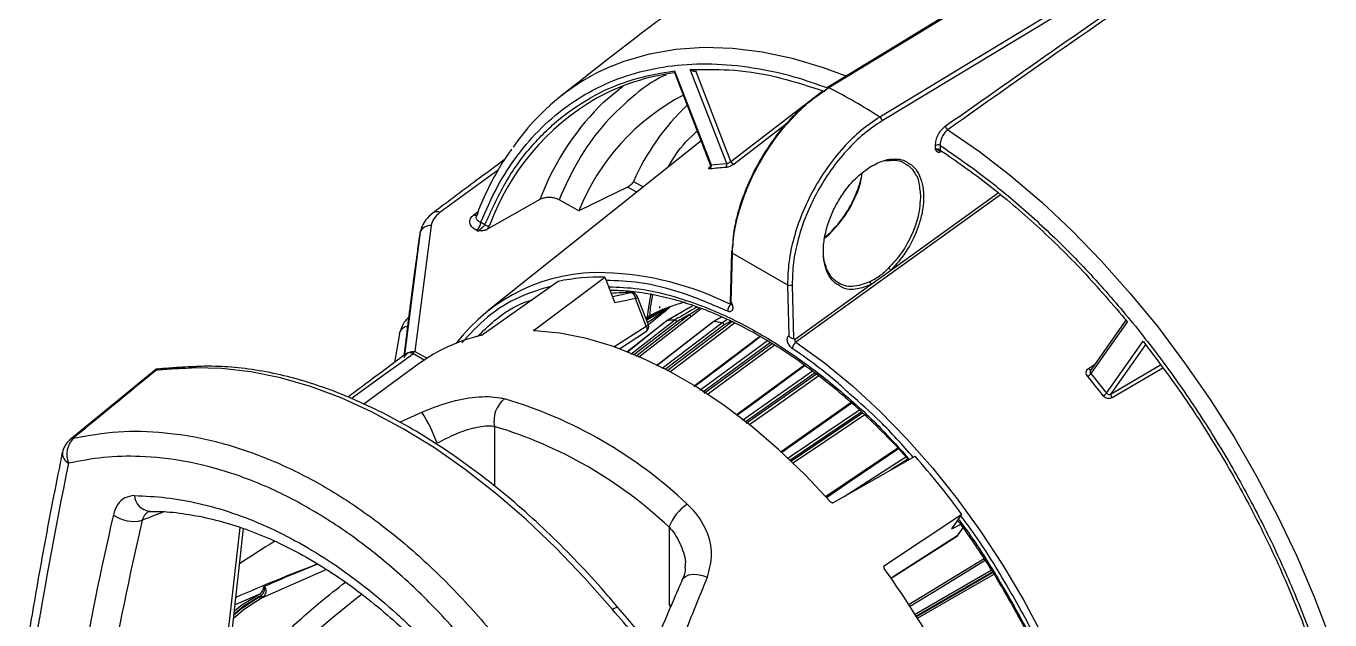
# Model space of a CAD drawing. Extents: x 16.5 to 113.1, y 4.4 to 84.5.
# Drawn here: x 18.21 to 24.16, y 8.67 to 11.38 of the extents above; entities that cross this region are included whole.
import ezdxf

# ---------------------------------------------------------------- set-up
doc = ezdxf.new("R2010")
doc.units = 0
doc.header["$MEASUREMENT"] = 0
doc.layers.add('OBJECT', color=7, linetype='CONTINUOUS')

msp = doc.modelspace()

# ---------------------------------------------------------------- linework, layer by layer
at = {"layer": 'OBJECT'}
for p, q in [((21.8732, 11.1011), (24.8677, 12.9267)), ((25.111, 12.7862), (22.1054, 10.967)), ((25.1213, 12.7687), (22.1158, 10.9495)), ((21.4072, 10.7556), (21.2407, 11.1845)), ((21.2407, 11.1845), (21.259, 11.1841)), ((21.169, 11.1706), (21.3336, 10.7464)), ((21.1692, 11.1781), (21.3356, 10.7492)), ((21.2581, 11.1758), (21.2676, 11.176)), ((21.4257, 10.7648), (21.2657, 11.1773)), ((21.4257, 10.7648), (21.8459, 11.0865)), ((21.8634, 11.0952), (21.8732, 11.1011)), ((21.6919, 10.9449), (21.4408, 10.7526)), ((21.29, 10.8587), (20.3167, 10.0822)), ((22.36, 10.8189), (22.3595, 10.8374)), ((22.3807, 10.8377), (22.3812, 10.8165)), ((22.3836, 10.8127), (22.3819, 10.8122)), ((20.3654, 10.7259), (20.0982, 10.5313)), ((21.3356, 10.7492), (21.4072, 10.7556)), ((20.9814, 10.6728), (21.026, 10.648)), ((20.5546, 10.5902), (20.3133, 10.4534)), ((20.7329, 10.5389), (20.6421, 10.5894)), ((20.955, 10.6474), (20.7329, 10.5389)), ((20.9963, 10.6244), (20.955, 10.6474)), ((22.6559, 10.6117), (21.723, 9.9395)), ((22.155, 10.2672), (22.6455, 10.6206)), ((20.2532, 10.5212), (20.2728, 10.5354)), ((20.0583, 10.4714), (19.9845, 9.8978)), ((20.285, 10.487), (20.3043, 10.4762)), ((20.0086, 10.441), (19.9357, 9.8695)), ((20.0069, 10.4356), (19.9357, 9.8804)), ((20.0085, 10.4396), (20.0069, 10.4356)), ((20.0147, 10.4563), (20.0086, 10.441)), ((20.0112, 10.4533), (20.0088, 10.4415)), ((20.0134, 10.4568), (20.0114, 10.451)), ((20.0173, 10.4629), (20.0147, 10.4563)), ((20.2709, 10.4466), (20.2644, 10.4502)), ((21.8714, 10.4309), (21.8529, 10.4176)), ((21.853, 10.4181), (21.8801, 10.4376)), ((21.8793, 10.4366), (21.8714, 10.4309)), ((21.4287, 10.353), (21.4233, 10.1188)), ((21.4279, 10.1201), (21.4331, 10.3466)), ((21.4331, 10.3466), (21.6848, 10.2013)), ((20.5296, 9.9964), (20.8515, 10.236)), ((20.8515, 10.236), (20.8971, 10.1185)), ((22.0649, 10.2022), (22.155, 10.2672)), ((20.6377, 10.2169), (20.2974, 9.9757)), ((21.6848, 10.2013), (21.69, 9.9687)), ((21.706, 10.2016), (21.7115, 9.9544)), ((21.7187, 9.9527), (22.0649, 10.2022)), ((21.0401, 10.0135), (20.9917, 10.1383)), ((21.0491, 10.0223), (21.0007, 10.1471)), ((20.992, 9.8754), (21.2377, 10.0661)), ((21.1158, 10.0887), (21.1149, 10.0883)), ((21.2542, 10.1075), (21.1344, 10.0379)), ((21.2377, 10.0661), (21.2826, 10.0967)), ((21.2919, 10.0931), (21.248, 10.0578)), ((21.3841, 10.0557), (21.3468, 10.034)), ((20.5296, 9.9964), (20.5316, 9.9914)), ((20.8926, 9.9189), (21.0401, 10.0135)), ((20.9691, 9.8857), (21.1689, 10.0408)), ((21.1793, 10.0326), (20.9824, 9.8798)), ((21.0523, 10.0209), (21.0496, 10.0188)), ((21.1122, 9.8214), (21.3853, 10.0281)), ((21.3951, 10.0183), (21.1265, 9.815)), ((21.1354, 9.811), (21.4302, 10.034)), ((21.4112, 10.0429), (21.3862, 10.0286)), ((21.4261, 10.036), (21.3951, 10.0183)), ((23.2281, 10.0409), (23.066, 9.8104)), ((23.2348, 10.0333), (23.0684, 9.7966)), ((19.9147, 9.9773), (19.8918, 9.8476)), ((20.9181, 9.9098), (21.0373, 9.9862)), ((21.2847, 9.7202), (21.5938, 9.9466)), ((21.6067, 9.9385), (21.2976, 9.7121)), ((21.3046, 9.7077), (21.6137, 9.9341)), ((21.7187, 9.9527), (21.7115, 9.9544)), ((23.1399, 9.7076), (23.3063, 9.9444)), ((20.0268, 9.8576), (19.9775, 9.8861)), ((19.9845, 9.8978), (20.0405, 9.8666)), ((23.1603, 9.7035), (23.3204, 9.9312)), ((18.802, 9.8151), (18.4106, 9.4941)), ((20.0044, 9.8419), (19.7513, 9.6571)), ((21.762, 9.835), (21.4509, 9.6068)), ((23.0574, 9.8194), (23.0857, 9.8383)), ((23.1603, 9.7035), (23.3858, 9.8358)), ((23.3964, 9.8214), (23.165, 9.6856)), ((21.4796, 9.5834), (21.7992, 9.8085)), ((21.8109, 9.7994), (21.491, 9.5741)), ((21.4963, 9.5698), (21.8162, 9.7952)), ((23.0684, 9.7966), (23.1399, 9.7076)), ((21.9744, 9.6644), (21.6553, 9.439)), ((19.9162, 9.5744), (20.0156, 9.62)), ((22.0229, 9.6211), (21.6943, 9.3996)), ((21.6981, 9.3959), (22.0267, 9.6174)), ((20.3477, 9.5549), (20.3477, 9.2835)), ((22.1872, 9.4568), (21.8581, 9.2344)), ((21.8949, 9.2082), (22.2664, 9.4192)), ((21.9428, 9.2354), (22.2248, 9.4164)), ((22.2335, 9.4064), (22.1537, 9.3552)), ((22.4802, 9.1532), (22.1271, 8.9194)), ((22.4346, 9.0883), (22.4802, 9.1532)), ((22.4346, 9.0883), (22.4739, 9.108)), ((19.1326, 8.6121), (19.1872, 9.0947)), ((19.1517, 8.634), (19.2033, 9.0893)), ((21.1438, 9.0953), (21.1438, 8.7459)), ((22.458, 9.0554), (22.157, 8.863)), ((22.1574, 8.8623), (22.4552, 9.0526)), ((22.4846, 9.0933), (22.458, 9.0554)), ((22.4636, 9.0606), (22.4856, 9.0919)), ((22.5816, 8.9506), (22.2354, 8.7392)), ((19.5811, 8.9025), (19.2851, 8.772)), ((22.1241, 8.9152), (22.1271, 8.9194)), ((22.2633, 8.6965), (22.6142, 8.8988)), ((22.6198, 8.8897), (22.2692, 8.6876)), ((22.2695, 8.687), (22.6201, 8.8891)), ((19.2721, 8.7879), (19.1639, 8.7411)), ((19.2804, 8.7814), (19.2733, 8.7777)), ((19.2738, 8.777), (19.2804, 8.7814)), ((19.2804, 8.7814), (19.2829, 8.7832)), ((19.2918, 8.7767), (19.2851, 8.772)), ((19.2941, 8.7789), (19.2918, 8.7767)), ((21.1525, 8.7352), (21.1438, 8.7459))]:
    msp.add_line(p, q, dxfattribs=at)
at = {"layer": 'OBJECT', "flags": 128}
for points in [[(24.8607, 12.9271), (23.3752, 12.0215), (21.8662, 11.1015)], [(20.882, 11.1999), (20.9386, 11.2219), (21.0543, 11.2558), (21.1757, 11.2771), (21.3022, 11.2857), (21.4332, 11.2816), (21.5681, 11.2647), (21.7064, 11.2351), (21.8472, 11.193), (21.9504, 11.1549)], [(20.8238, 11.0135), (20.8452, 11.0342), (20.9344, 11.1091)], [(22.4163, 10.9094), (22.5604, 10.8094), (22.7033, 10.6988), (22.8442, 10.5783), (22.9824, 10.4482), (23.1173, 10.3093), (23.2483, 10.1622), (23.3748, 10.0076), (23.4962, 9.8461), (23.612, 9.6786), (23.7215, 9.5058), (23.8243, 9.3285), (23.9199, 9.1476), (24.0078, 8.9639), (24.0878, 8.7781), (24.1593, 8.5913), (24.222, 8.4043), (24.2757, 8.2178)], [(22.3812, 10.8165), (22.3813, 10.8144), (22.3817, 10.8125), (22.3825, 10.8111), (22.3837, 10.81), (22.3852, 10.8095), (22.3869, 10.8094), (22.3889, 10.8098), (22.3897, 10.8102)], [(22.0489, 10.7313), (22.0489, 10.7299), (22.0486, 10.7286), (22.0481, 10.7276), (22.0473, 10.7269), (22.0463, 10.7265), (22.0452, 10.7265), (22.0439, 10.7268), (22.0438, 10.7268)], [(20.0706, 10.5321), (20.0695, 10.5315), (20.0674, 10.53)], [(20.0069, 10.4356), (20.0054, 10.4262), (20.0054, 10.4247)], [(21.8762, 10.4331), (21.8749, 10.4337), (21.8737, 10.4341), (21.8727, 10.4343), (21.872, 10.4341), (21.8714, 10.4337), (21.8711, 10.433), (21.8711, 10.432), (21.8714, 10.4309)], [(20.8855, 10.1484), (20.9145, 10.1545), (20.9691, 10.1659)], [(20.9917, 10.1383), (20.9502, 10.1296), (20.8971, 10.1185)], [(20.9691, 10.1659), (20.9729, 10.1663), (20.973, 10.1663)], [(20.9917, 10.1383), (20.9953, 10.1406), (20.9981, 10.1427), (20.9999, 10.1446), (21.0007, 10.1462), (21.0007, 10.1471)], [(21.0612, 10.1612), (21.0495, 10.0897), (21.0447, 10.0534)], [(21.248, 10.0578), (21.2347, 10.0475), (21.1815, 10.0062), (21.0053, 9.8695)], [(21.1332, 10.0371), (21.1195, 10.0263), (20.9517, 9.8936)], [(21.135, 10.0378), (21.1219, 10.0275), (21.0698, 9.9862), (20.9522, 9.8933)], [(21.0401, 10.0135), (21.042, 10.0082), (21.043, 10.003), (21.0432, 9.9982), (21.0425, 9.9939), (21.041, 9.9902), (21.0388, 9.9874), (21.0373, 9.9862)], [(21.3457, 10.0332), (21.3311, 10.0218), (21.0875, 9.8325)], [(21.3485, 10.0338), (21.3352, 10.0235), (21.282, 9.9822), (21.0888, 9.832)], [(21.1332, 10.0371), (21.1338, 10.0375), (21.135, 10.0378)], [(21.1358, 10.0383), (21.1347, 10.038), (21.1344, 10.0379)], [(21.4442, 10.0275), (21.3953, 9.9905), (21.1778, 9.8259), (21.1496, 9.8047)], [(19.9147, 9.9773), (19.9163, 9.9849), (19.9166, 9.9856)], [(21.8813, 9.211), (21.7643, 9.3351), (21.6438, 9.4503), (21.5205, 9.5559), (21.3952, 9.6513), (21.2688, 9.7358), (21.142, 9.8091), (21.0155, 9.8705), (20.8903, 9.9197), (20.767, 9.9564), (20.6465, 9.9804), (20.5295, 9.9914)], [(21.5595, 9.9664), (21.5568, 9.9643), (21.2574, 9.7374)], [(21.5616, 9.9652), (21.5089, 9.9253), (21.2916, 9.7606), (21.2593, 9.7362)], [(21.723, 9.9395), (21.8526, 9.8451), (21.9804, 9.7398), (22.1057, 9.6244), (22.2276, 9.4996), (22.3453, 9.3661), (22.4582, 9.2249), (22.5655, 9.0768), (22.6665, 8.9227), (22.7606, 8.7636), (22.8472, 8.6006), (22.9257, 8.4346), (22.9956, 8.2667), (23.0522, 8.1111)], [(19.6947, 9.6826), (19.7045, 9.6898), (19.7947, 9.7554), (19.855, 9.7991), (19.8953, 9.8282), (19.9223, 9.8476), (19.9404, 9.8605), (19.9525, 9.8691), (19.9606, 9.8749), (19.9661, 9.8787), (19.9698, 9.8812), (19.9722, 9.8829), (19.9739, 9.884), (19.975, 9.8847), (19.9758, 9.8852), (19.9763, 9.8855), (19.9767, 9.8857), (19.9769, 9.8858), (19.9771, 9.8859), (19.9772, 9.886), (19.9773, 9.886), (19.9774, 9.8861), (19.9774, 9.8861), (19.9775, 9.8861), (19.9775, 9.8861), (19.9775, 9.8861), (19.9775, 9.8861), (19.9775, 9.8861), (19.9775, 9.8861)], [(21.6264, 9.926), (21.6221, 9.9228), (21.3998, 9.7601), (21.3173, 9.6997)], [(20.8864, 8.7193), (20.7588, 8.8646), (20.6271, 9.0019), (20.4921, 9.1303), (20.3543, 9.2494), (20.2145, 9.3585), (20.0733, 9.457), (19.9315, 9.5446), (19.7896, 9.6208), (19.6484, 9.6852), (19.5086, 9.7376), (19.3709, 9.7776), (19.2358, 9.805), (19.1042, 9.8198), (18.9765, 9.8219)], [(21.7648, 9.833), (21.7434, 9.8174), (21.5214, 9.6545), (21.4535, 9.6046)], [(23.0574, 9.8194), (23.0593, 9.8175), (23.0612, 9.8158), (23.0632, 9.8146), (23.065, 9.8138), (23.0668, 9.8135), (23.0683, 9.8136), (23.0683, 9.8136)], [(21.8277, 9.7861), (21.6278, 9.6453), (21.5076, 9.5606)], [(21.978, 9.6613), (21.7517, 9.5015), (21.6585, 9.4357)], [(21.6844, 9.4096), (21.701, 9.4208), (22.0127, 9.6309)], [(22.0369, 9.6076), (21.8549, 9.485), (21.7079, 9.3859)], [(21.858, 9.2345), (21.8626, 9.2376), (22.1872, 9.4568)], [(22.1914, 9.4524), (21.9755, 9.3065), (21.8624, 9.2301)], [(22.4552, 9.0526), (22.4557, 9.053), (22.458, 9.0554)], [(22.4636, 9.0606), (22.4616, 9.0583), (22.458, 9.0554)], [(22.5866, 8.943), (22.3768, 8.8148), (22.2404, 8.7315)], [(21.2045, 8.8546), (21.2083, 8.8611), (21.2191, 8.871), (21.2344, 8.8777), (21.2532, 8.8807), (21.2744, 8.88), (21.2969, 8.8754), (21.3193, 8.8674)], [(22.6256, 8.88), (22.4631, 8.7863), (22.2753, 8.6781)], [(19.2851, 8.772), (19.2071, 8.7218), (19.1568, 8.6786)], [(19.1588, 8.6961), (19.1953, 8.7265), (19.2738, 8.777)], [(19.2733, 8.7777), (19.2047, 8.7346), (19.1589, 8.6974)], [(19.1608, 8.7139), (19.1954, 8.7411), (19.2721, 8.7879)], [(20.9126, 8.7276), (20.9126, 8.7276), (20.9101, 8.7288), (20.9061, 8.7286), (20.9006, 8.7268), (20.894, 8.7237), (20.8864, 8.7193)]]:
    msp.add_lwpolyline(points, dxfattribs=at)
at = {"layer": 'OBJECT'}
for centre, radius, start, end in [((21.2989, 10.2361), 1.0501, 113.38966, 145.62268), ((21.298, 10.1639), 1.0127, 97.27112, 118.61628), ((21.6817, 10.1619), 1.0209, 117.56325, 158.32961), ((21.8695, 11.0961), 0.00621, 53.58737, 188.85084), ((20.4551, 8.3764), 3.0716, 57.50085, 62.50453), ((21.3737, 10.0858), 1.1179, 120.10298, 159.77848), ((21.6973, 10.1608), 1.2207, 135.68825, 159.40591), ((21.9686, 10.237), 1.0791, 133.40631, 156.18006), ((22.092, 10.9473), 0.0239, 5.18037, 55.65696), ((22.4308, 10.9311), 0.0261, 190.70936, 236.12298), ((22.3704, 10.8165), 0.0236, 64.1709, 117.49058), ((22.3877, 10.8082), 0.00639, 148.76438, 183.0638), ((21.3205, 10.7424), 0.0166, 312.89321, 24.19453), ((21.4546, 9.7571), 0.9808, 93.02483, 97.19424), ((21.3914, 10.7491), 0.017, 312.50611, 22.11673), ((21.4447, 10.7728), 0.0206, 203.01462, 259.31128), ((20.0836, 10.5035), 0.0314, 62.26496, 114.4523), ((20.0536, 10.4232), 0.0484, 84.48268, 158.43204), ((20.2616, 10.5372), 0.0181, 242.40043, 293.5507), ((20.2395, 10.4883), 0.0455, 303.25695, 358.37595), ((20.3173, 10.4887), 0.018, 223.65961, 293.94103), ((21.7208, 9.8747), 1.8033, 161.69911, 161.88045), ((21.4356, 10.3529), 0.00677, 112.23235, 247.97835), ((20.8234, 9.4408), 0.8164, 87.98049, 142.7687), ((20.827, 9.3047), 0.9316, 88.49364, 101.72547), ((20.8034, 8.8624), 1.3952, 63.50077, 87.99751), ((22.1341, 10.2577), 0.023, 24.40404, 59.61101), ((21.6951, 10.2225), 0.0236, 244.1699, 297.49222), ((22.0504, 10.2024), 0.0145, 359.06003, 56.51439), ((20.961, 9.2493), 0.9166, 89.48945, 95.06347), ((20.9623, 10.1372), 0.0295, 2.05793, 76.4992), ((20.9727, 10.1363), 0.03, 21.20568, 89.53283), ((21.3784, 9.4635), 0.6781, 103.70938, 109.76416), ((21.3663, 9.4954), 0.644, 112.98241, 120.6035), ((21.1139, 10.089), 0.00119, 298.94237, 323.45619), ((21.3714, 9.4836), 0.6569, 109.78725, 112.90354), ((21.2502, 10.0712), 0.0136, 202.31614, 260.66788), ((21.4483, 10.0824), 0.0364, 128.01602, 182.23223), ((19.9579, 9.9682), 0.0449, 98.71001, 157.23394), ((21.0211, 10.0115), 0.03, 302.6619, 0), ((21.0357, 10.0269), 0.0141, 288.13132, 341.08004), ((21.0211, 10.0115), 0.03, 0, 21.20568), ((21.0509, 10.0258), 0.00513, 254.85787, 285.83889), ((21.1394, 10.0292), 0.01, 120.14815, 128.33176), ((21.2209, 9.2676), 0.7749, 93.85071, 96.36827), ((21.1394, 10.0322), 0.00712, 120.05714, 128.17907), ((21.2218, 9.2675), 0.7756, 93.85146, 96.36703), ((21.1733, 10.0352), 0.00718, 120.04671, 128.10412), ((21.1668, 10.0275), 0.0135, 22.18803, 81.18585), ((21.1676, 10.0295), 0.0121, 14.97022, 79.92167), ((21.3519, 10.0253), 0.01, 120.24949, 127.84938), ((21.3479, 10.0303), 0.00359, 79.26488, 125.91417), ((21.3487, 10.0306), 0.00383, 80.46949, 119.49227), ((21.3532, 10.0277), 0.00773, 120.08525, 127.60924), ((21.2096, 9.0289), 1.0144, 80.02609, 82.12998), ((21.2105, 9.03), 1.014, 80.02533, 82.13034), ((21.3901, 10.0218), 0.00784, 120.06842, 127.5012), ((21.3804, 10.0133), 0.0156, 18.7466, 71.51238), ((21.3815, 10.0155), 0.0139, 11.53055, 70.36749), ((20.4565, 9.2206), 0.7684, 102.89556, 126.04354), ((21.7478, 9.9052), 0.0423, 125.80125, 171.74592), ((18.9969, 9.7966), 0.0324, 92.4089, 128.90899), ((23.0264, 9.828), 0.0524, 301.75659, 323.14216), ((20.0194, 7.2712), 3.9396, 37.96959, 39.61954), ((23.0927, 9.748), 0.0621, 301.4155, 319.40096), ((23.1794, 9.6988), 0.0196, 166.28225, 222.57433), ((20.4739, 9.5807), 0.1288, 128.58938, 191.58151), ((19.8029, 7.6956), 2.0717, 46.57163, 73.43374), ((19.5239, 9.2892), 0.5926, 18.61407, 33.92675), ((19.7836, 7.6584), 1.9787, 46.57163, 73.43375), ((18.4741, 9.4171), 0.1, 129.36345, 168.46138), ((18.5028, 9.4272), 0.1066, 135.42788, 201.98726), ((18.4346, 9.4648), 0.038, 101.66636, 129.00138), ((18.4301, 9.4346), 0.054, 177.40064, 241.1046), ((19.468, 6.9507), 3.7316, 36.17361, 41.4155), ((18.7817, 9.2459), 0.0772, 184.72767, 264.08355), ((21.3416, 9.0238), 0.2104, 122.9913, 160.107), ((18.7005, 9.2778), 0.1559, 233.99761, 284.69704), ((22.439, 9.0779), 0.03, 302.58206, 324.89933), ((18.9917, 6.6463), 3.8643, 19.79736, 35.80362), ((19.2747, 8.7791), 0.00922, 26.51187, 106.114), ((19.2822, 8.7809), 0.0093, 204.69859, 288.07073), ((19.2893, 8.7866), 0.0102, 210.10411, 284.41496), ((19.2916, 8.7891), 0.0105, 214.1962, 283.69151)]:
    msp.add_arc(centre, radius, start, end, dxfattribs=at)
for centre, major_axis, ratio, start_param, end_param in [((22.8171, 8.8538), (154.1408, 89.1321), 0.010787, 1.575596, 1.576086), ((22.8171, 8.8538), (156.2256, 89.9492), 0.010617, 1.575369, 1.576045), ((22.8171, 8.8538), (153.9999, 89.436), 0.010493, 1.574849, 1.57562), ((22.8171, 8.8538), (156.3569, 89.647), 0.010262, 1.574789, 1.575448), ((22.8232, 8.8542), (156.3507, 89.6467), 0.010209, 1.575084, 1.575457), ((22.8171, 8.8538), (153.8946, 89.7439), 0.009875, 1.574343, 1.574575), ((28.8899, 15.5354), (8.6782, 15.0549), 0.435892, 2.22419, 2.288638), ((-10.4952, -5.0654), (41.2224, 18.0402), 0.041121, 0.761084, 0.764592), ((32.1152, 13.6734), (11.7585, 13.1395), 0.561291, 2.348868, 2.402736), ((32.1763, 13.6184), (11.7075, 13.0528), 0.561109, 2.349484, 2.404274), ((23.4812, 8.6349), (5.4469, 1.2998), 0.337357, 2.349249, 2.395085), ((21.0762, 8.1296), (3.5048, 0.8364), 0.337357, 1.94244, 2.064237), ((19.8933, 6.9866), (1.4456, 2.1448), 0.522119, 0.993394, 1.205)]:
    msp.add_ellipse(centre, major_axis=major_axis, ratio=ratio, start_param=start_param, end_param=end_param, dxfattribs=at)
for points, knots in [([(22.4051, 10.9262), (22.7508, 11.1693), (23.442, 11.6556), (24.4836, 12.3413), (25.5275, 12.9974), (26.2246, 13.4046), (26.5732, 13.6082)], [0, 0, 0, 0, 0.249972, 0.5, 0.749997, 1, 1, 1, 1]), ([(26.5832, 13.5906), (26.3821, 13.474), (25.9815, 13.2416), (25.3833, 12.8796), (24.7832, 12.5055), (24.1789, 12.1164), (23.5763, 11.7161), (22.9883, 11.3143), (22.6045, 11.0427), (22.4163, 10.9094)], [0, 0, 0, 0, 0.144222, 0.287378, 0.429468, 0.575454, 0.722208, 0.863723, 1, 1, 1, 1]), ([(23.2361, 12.9091), (23.1198, 12.8338), (22.8193, 12.6395), (22.3431, 12.3145), (21.8067, 11.9363), (21.2795, 11.5474), (20.8949, 11.2562), (20.6889, 11.0919), (20.653, 11.0632)], [0, 0, 0, 0, 0.130614, 0.3372653, 0.5438032, 0.7501944, 0.9564046, 1, 1, 1, 1]), ([(20.285, 10.487), (20.3089, 10.5417), (20.3571, 10.6519), (20.4507, 10.7955), (20.5608, 10.9225), (20.6882, 11.0288), (20.8316, 11.1125), (20.9889, 11.1717), (21.1582, 11.2055), (21.3371, 11.2138), (21.5227, 11.1961), (21.7006, 11.1591), (21.8175, 11.1175), (21.8696, 11.099)], [0, 0, 0, 0, 0.088772, 0.178979, 0.270527, 0.364034, 0.458099, 0.55261, 0.647126, 0.741191, 0.834692, 0.926246, 1, 1, 1, 1]), ([(21.2407, 11.1845), (21.2425, 11.1831), (21.2459, 11.1803), (21.2515, 11.1777), (21.2563, 11.1764), (21.26, 11.176), (21.2632, 11.1763), (21.2649, 11.1769), (21.2657, 11.1773)], [0, 0, 0, 0, 0.249625, 0.499334, 0.644997, 0.77504, 0.892155, 1, 1, 1, 1]), ([(21.259, 11.1841), (21.3194, 11.1847), (21.4467, 11.1858), (21.6466, 11.1523), (21.787, 11.1061), (21.8541, 11.084)], [0, 0, 0, 0, 0.32053, 0.675224, 1, 1, 1, 1]), ([(20.3043, 10.4762), (20.3334, 10.5406), (20.3917, 10.6699), (20.5086, 10.8316), (20.6458, 10.967), (20.8036, 11.0709), (20.9773, 11.1451), (21.1054, 11.1671), (21.1692, 11.1781)], [0, 0, 0, 0, 0.165461, 0.332207, 0.5, 0.667784, 0.834534, 1, 1, 1, 1]), ([(21.1308, 11.159), (21.1275, 11.1577), (21.0686, 11.1328), (20.9693, 11.0566), (20.8372, 10.9293), (20.7261, 10.774), (20.67, 10.6508), (20.6421, 10.5894)], [0, 0, 0, 0, 0.014572, 0.262122, 0.509686, 0.755758, 1, 1, 1, 1]), ([(21.1692, 11.1781), (21.1689, 11.1765), (21.1683, 11.1735), (21.1689, 11.1715), (21.1691, 11.1706)], [0, 0, 0, 0, 0.543604, 1, 1, 1, 1]), ([(21.4331, 10.3466), (21.4354, 10.3809), (21.44, 10.4479), (21.4676, 10.5568), (21.5086, 10.6657), (21.5637, 10.7729), (21.63, 10.8739), (21.7056, 10.9647), (21.7877, 11.0436), (21.8447, 11.0819), (21.8732, 11.1011)], [0, 0, 0, 0, 0.128141, 0.25071, 0.37607, 0.500341, 0.624825, 0.749582, 0.874632, 1, 1, 1, 1]), ([(21.4331, 10.3591), (21.4354, 10.3919), (21.4399, 10.4572), (21.4668, 10.5633), (21.5071, 10.6701), (21.5611, 10.775), (21.6261, 10.8737), (21.7001, 10.9624), (21.7802, 11.0392), (21.8357, 11.0765), (21.8634, 11.0952)], [0, 0, 0, 0, 0.125666, 0.250539, 0.37567, 0.500227, 0.625486, 0.75002, 0.875177, 1, 1, 1, 1]), ([(22.1054, 10.967), (22.0769, 10.9478), (22.0198, 10.9095), (21.9386, 10.8299), (21.8646, 10.7379), (21.8006, 10.6355), (21.7486, 10.5263), (21.7112, 10.4155), (21.6876, 10.3047), (21.6857, 10.2362), (21.6848, 10.2013)], [0, 0, 0, 0, 0.125536, 0.250752, 0.375675, 0.500324, 0.624651, 0.75007, 0.872262, 1, 1, 1, 1]), ([(22.1158, 10.9495), (22.0878, 10.9307), (22.0322, 10.8933), (21.9529, 10.8155), (21.8808, 10.7259), (21.8183, 10.6255), (21.7677, 10.5189), (21.7311, 10.4098), (21.7084, 10.3018), (21.7068, 10.2349), (21.706, 10.2016)], [0, 0, 0, 0, 0.125719, 0.250525, 0.375694, 0.500217, 0.625479, 0.750016, 0.875168, 1, 1, 1, 1]), ([(21.1395, 10.7386), (21.1436, 10.7458), (21.1743, 10.7996), (21.2189, 10.8551), (21.2644, 10.8954), (21.2729, 10.9029)], [0, 0, 0, 0, 0.112305, 0.834724, 1, 1, 1, 1]), ([(22.3595, 10.8374), (22.3601, 10.8453), (22.3611, 10.8612), (22.3712, 10.8868), (22.3862, 10.9103), (22.3988, 10.9209), (22.4051, 10.9262)], [0, 0, 0, 0, 0.250273, 0.50013, 0.750038, 1, 1, 1, 1]), ([(22.4163, 10.9094), (22.4114, 10.9053), (22.4013, 10.8968), (22.3899, 10.8786), (22.3836, 10.8621), (22.3808, 10.8485), (22.3808, 10.8414), (22.3807, 10.8377)], [0, 0, 0, 0, 0.243058, 0.499191, 0.717444, 0.850776, 1, 1, 1, 1]), ([(22.3807, 10.8377), (22.4444, 10.7939), (22.5727, 10.7057), (22.7634, 10.5481), (22.9529, 10.371), (23.1384, 10.1739), (23.3173, 9.9591), (23.4866, 9.7298), (23.644, 9.4889), (23.7873, 9.2397), (23.9148, 8.9863), (24.0248, 8.7322), (24.1185, 8.4805), (24.1667, 8.3146), (24.1906, 8.2324)], [0, 0, 0, 0, 0.0803207, 0.16194, 0.244772, 0.3293776, 0.4144874, 0.5, 0.5855181, 0.670628, 0.755228, 0.8380655, 0.919682, 1, 1, 1, 1]), ([(20.392, 10.7711), (20.3544, 10.7434), (20.2465, 10.6641), (20.14, 10.5841), (20.0706, 10.5321)], [0, 0, 0, 0, 0.348722, 1, 1, 1, 1]), ([(20.4253, 10.8199), (20.4115, 10.8004), (20.3757, 10.7496), (20.3264, 10.6581), (20.2868, 10.5756), (20.269, 10.5252), (20.2651, 10.5144)], [0, 0, 0, 0, 0.215499, 0.560292, 0.905585, 1, 1, 1, 1]), ([(22.0489, 10.7313), (22.0701, 10.744), (22.1173, 10.772), (22.1765, 10.7783), (22.216, 10.771), (22.2298, 10.7611), (22.2335, 10.7585)], [0, 0, 0, 0, 0.314616, 0.699721, 0.919465, 1, 1, 1, 1]), ([(22.1314, 10.7673), (22.1459, 10.7689), (22.1756, 10.7722), (22.2058, 10.7658), (22.2191, 10.7559), (22.2215, 10.7541)], [0, 0, 0, 0, 0.4412483, 0.8993163, 1, 1, 1, 1]), ([(22.3812, 10.8165), (22.3802, 10.8172), (22.3785, 10.8184), (22.3749, 10.8198), (22.3712, 10.8206), (22.3676, 10.8208), (22.3638, 10.8205), (22.3615, 10.8195), (22.36, 10.8189)], [0, 0, 0, 0, 0.162328, 0.299898, 0.500021, 0.632314, 0.759872, 1, 1, 1, 1]), ([(22.3813, 10.8078), (22.3801, 10.8072), (22.3775, 10.806), (22.3726, 10.8053), (22.3651, 10.8076), (22.362, 10.8144), (22.36, 10.8189)], [0, 0, 0, 0, 0.124906, 0.250438, 0.499607, 1, 1, 1, 1]), ([(22.36, 10.8189), (22.3617, 10.8189), (22.3675, 10.8187), (22.374, 10.8151), (22.3785, 10.8127)], [0, 0, 0, 0, 0.30979, 1, 1, 1, 1]), ([(22.3785, 10.8127), (22.3803, 10.8119), (22.383, 10.8107), (22.3865, 10.8109), (22.3882, 10.8116), (22.389, 10.8119)], [0, 0, 0, 0, 0.521025, 0.762756, 1, 1, 1, 1]), ([(22.3812, 10.8165), (22.4554, 10.7651), (22.6042, 10.6618), (22.8227, 10.474), (23.0352, 10.2664), (23.1684, 10.1109), (23.2348, 10.0333)], [0, 0, 0, 0, 0.249262, 0.5, 0.750738, 1, 1, 1, 1]), ([(21.3318, 10.7302), (21.3298, 10.7302), (21.3257, 10.73), (21.3243, 10.7327), (21.3266, 10.7372), (21.331, 10.741), (21.3333, 10.743)], [0, 0, 0, 0, 0.249981, 0.499781, 0.749125, 1, 1, 1, 1]), ([(21.3322, 10.7501), (21.3326, 10.7486), (21.3334, 10.7456), (21.333, 10.7431), (21.333, 10.7423), (21.3332, 10.7423), (21.3332, 10.7423)], [0, 0, 0, 0, 0.380208, 0.761096, 0.957885, 1, 1, 1, 1]), ([(21.3324, 10.7502), (21.3325, 10.7499), (21.3328, 10.7489), (21.3346, 10.7491), (21.3356, 10.7492)], [0, 0, 0, 0, 0.387976, 1, 1, 1, 1]), ([(21.4408, 10.7526), (21.438, 10.7506), (21.4322, 10.7466), (21.4216, 10.7414), (21.411, 10.7377), (21.4056, 10.737), (21.4029, 10.7366)], [0, 0, 0, 0, 0.250088, 0.499956, 0.749358, 1, 1, 1, 1]), ([(21.4072, 10.7556), (21.4085, 10.7557), (21.4112, 10.756), (21.4164, 10.7581), (21.4205, 10.7606), (21.4236, 10.7628), (21.425, 10.7641), (21.4257, 10.7648)], [0, 0, 0, 0, 0.24812, 0.499397, 0.73019, 0.860284, 1, 1, 1, 1]), ([(21.92, 10.1983), (21.9136, 10.2018), (21.8954, 10.2117), (21.8727, 10.2415), (21.8539, 10.2868), (21.8462, 10.3435), (21.8503, 10.407), (21.8655, 10.4725), (21.8896, 10.5353), (21.9278, 10.6067), (21.9812, 10.6781), (22.0279, 10.7149), (22.0489, 10.7313)], [0, 0, 0, 0, 0.050351, 0.144078, 0.242547, 0.343571, 0.444593, 0.543058, 0.63678, 0.724183, 0.876495, 1, 1, 1, 1]), ([(21.8762, 10.4331), (21.8969, 10.4551), (21.9397, 10.5006), (21.987, 10.5829), (22.0177, 10.6563), (22.0225, 10.6958), (22.0244, 10.711)], [0, 0, 0, 0, 0.282666, 0.583473, 0.840178, 1, 1, 1, 1]), ([(22.2335, 10.7585), (22.2411, 10.7542), (22.2606, 10.7429), (22.2835, 10.7105), (22.301, 10.664), (22.3072, 10.6079), (22.3026, 10.5471), (22.2883, 10.486), (22.2608, 10.4128), (22.2172, 10.3347), (22.1743, 10.2881), (22.155, 10.2672)], [0, 0, 0, 0, 0.066941, 0.173711, 0.28311, 0.392512, 0.499287, 0.601166, 0.696485, 0.863533, 1, 1, 1, 1]), ([(22.2215, 10.7541), (22.2298, 10.7491), (22.244, 10.7405), (22.2575, 10.7238), (22.2648, 10.7126), (22.2683, 10.7063), (22.27, 10.7031), (22.2708, 10.7014), (22.2712, 10.7006), (22.2714, 10.7002), (22.2715, 10.7), (22.2716, 10.6999), (22.2716, 10.6998), (22.2716, 10.6998), (22.2716, 10.6998), (22.2716, 10.6998), (22.2716, 10.6998), (22.2716, 10.6998), (22.2716, 10.6998), (22.2716, 10.6998), (22.2778, 10.6933), (22.2845, 10.6627), (22.2886, 10.6307), (22.2912, 10.6095)], [0, 0, 0, 0, 0.198563, 0.341758, 0.4167, 0.455005, 0.474365, 0.484098, 0.488977, 0.49142, 0.492642, 0.493253, 0.493559, 0.493712, 0.493788, 0.493826, 0.493846, 0.493855, 0.49386, 0.493862, 0.493865, 0.665614, 1, 1, 1, 1]), ([(20.9814, 10.6728), (20.9802, 10.6707), (20.9779, 10.6665), (20.9717, 10.6594), (20.9643, 10.653), (20.9585, 10.6491), (20.9556, 10.6477), (20.955, 10.6474)], [0, 0, 0, 0, 0.243971, 0.488094, 0.725807, 0.945379, 1, 1, 1, 1]), ([(21.8714, 10.4309), (21.8911, 10.4517), (21.935, 10.4981), (21.9805, 10.5756), (22.0093, 10.6433), (22.0176, 10.6771), (22.0213, 10.6922)], [0, 0, 0, 0, 0.285762, 0.636865, 0.83777, 1, 1, 1, 1]), ([(20.6421, 10.5894), (20.6362, 10.5921), (20.6242, 10.5976), (20.6016, 10.6007), (20.5793, 10.5993), (20.5636, 10.5949), (20.5565, 10.5912), (20.5546, 10.5902)], [0, 0, 0, 0, 0.238726, 0.477734, 0.707735, 0.921561, 1, 1, 1, 1]), ([(22.2912, 10.6095), (22.2893, 10.5778), (22.2859, 10.5213), (22.2534, 10.4294), (22.208, 10.3456), (22.166, 10.2997), (22.1457, 10.2775)], [0, 0, 0, 0, 0.28003, 0.500009, 0.757775, 1, 1, 1, 1]), ([(20.0673, 10.53), (20.0553, 10.5195), (20.0308, 10.4984), (20.0191, 10.4722), (20.0131, 10.459)], [0, 0, 0, 0, 0.49383, 1, 1, 1, 1]), ([(20.0982, 10.5313), (20.0878, 10.5221), (20.0669, 10.5037), (20.0612, 10.4822), (20.0583, 10.4714)], [0, 0, 0, 0, 0.498504, 1, 1, 1, 1]), ([(20.0277, 10.4856), (20.0268, 10.4847), (20.0237, 10.4818), (20.0229, 10.4782), (20.0223, 10.4757)], [0, 0, 0, 0, 0.289313, 1, 1, 1, 1]), ([(20.2644, 10.4502), (20.2572, 10.4552), (20.2427, 10.465), (20.2335, 10.484), (20.2354, 10.5041), (20.2473, 10.5155), (20.2532, 10.5212)], [0, 0, 0, 0, 0.250172, 0.500067, 0.749913, 1, 1, 1, 1]), ([(20.2645, 10.5146), (20.264, 10.5133), (20.2627, 10.5098), (20.2639, 10.5027), (20.2699, 10.494), (20.2799, 10.4893), (20.285, 10.487)], [0, 0, 0, 0, 0.118962, 0.305994, 0.65275, 1, 1, 1, 1]), ([(20.3043, 10.4762), (20.3026, 10.4739), (20.2991, 10.4694), (20.2919, 10.4623), (20.2855, 10.4567), (20.2803, 10.4527), (20.2754, 10.4493), (20.2723, 10.4475), (20.2709, 10.4466)], [0, 0, 0, 0, 0.250064, 0.499105, 0.634955, 0.762997, 0.884268, 1, 1, 1, 1]), ([(20.3133, 10.4534), (20.3157, 10.4567), (20.3206, 10.4634), (20.3233, 10.4693), (20.3247, 10.4722)], [0, 0, 0, 0, 0.499883, 1, 1, 1, 1]), ([(20.0054, 10.4247), (19.9934, 10.3385), (19.9681, 10.1569), (19.9463, 9.9751), (19.9348, 9.8797)], [0, 0, 0, 0, 0.474813, 1, 1, 1, 1]), ([(20.3133, 10.4534), (20.3119, 10.4527), (20.3062, 10.45), (20.2911, 10.448), (20.2782, 10.4471), (20.2709, 10.4466)], [0, 0, 0, 0, 0.118324, 0.498391, 1, 1, 1, 1]), ([(21.852, 10.4124), (21.8528, 10.4129), (21.8582, 10.417), (21.8664, 10.424), (21.8736, 10.4306), (21.8762, 10.4331)], [0, 0, 0, 0, 0.092249, 0.665631, 1, 1, 1, 1]), ([(22.0584, 10.2145), (22.0321, 10.2051), (21.9773, 10.1855), (21.9198, 10.2033), (21.8886, 10.2314), (21.8759, 10.2495), (21.87, 10.2602), (21.8672, 10.266), (21.8658, 10.269), (21.8651, 10.2706), (21.8648, 10.2714), (21.8646, 10.2717), (21.8645, 10.2719), (21.8645, 10.272), (21.8645, 10.2721), (21.8644, 10.2721), (21.8644, 10.2721), (21.8644, 10.2721), (21.8644, 10.2721), (21.8644, 10.2721), (21.8644, 10.2721), (21.8644, 10.2721), (21.861, 10.2719), (21.8621, 10.2851), (21.8498, 10.3053), (21.8489, 10.3334), (21.8481, 10.355)], [0, 0, 0, 0, 0.2399521, 0.4987942, 0.6200606, 0.6871573, 0.722318, 0.7403003, 0.7493916, 0.7539622, 0.7562539, 0.7574018, 0.7579756, 0.7582624, 0.7584065, 0.7584783, 0.7585143, 0.7585322, 0.7585411, 0.7585454, 0.7585479, 0.7585488, 0.7585504, 0.7865497, 0.8361839, 1, 1, 1, 1]), ([(22.1457, 10.2775), (22.1319, 10.2644), (22.1112, 10.2448), (22.0838, 10.2277), (22.0686, 10.2195), (22.0612, 10.2159), (22.0584, 10.2145)], [0, 0, 0, 0, 0.500944, 0.749949, 0.907607, 1, 1, 1, 1]), ([(20.607, 10.1952), (20.5581, 10.1805), (20.4527, 10.1489), (20.3147, 10.062), (20.236, 9.9777), (20.198, 9.9369)], [0, 0, 0, 0, 0.3091322, 0.666364, 1, 1, 1, 1]), ([(21.412, 10.081), (21.3445, 10.1098), (21.208, 10.1682), (21.021, 10.2149), (20.9074, 10.2198), (20.857, 10.2219)], [0, 0, 0, 0, 0.351851, 0.712668, 1, 1, 1, 1]), ([(20.8683, 10.1926), (20.9138, 10.1909), (21.0176, 10.1871), (21.1885, 10.1452), (21.3739, 10.0764), (21.5589, 9.9815), (21.744, 9.8627), (21.9293, 9.7175), (22.0973, 9.565), (22.1982, 9.4523), (22.2408, 9.4047)], [0, 0, 0, 0, 0.106046, 0.241762, 0.374274, 0.503352, 0.632421, 0.764934, 0.900659, 1, 1, 1, 1]), ([(20.8744, 10.1771), (20.898, 10.1767), (20.9543, 10.1759), (21.047, 10.1631), (21.151, 10.1405), (21.2572, 10.108), (21.3649, 10.0662), (21.4736, 10.0151), (21.5828, 9.955), (21.6919, 9.8863), (21.8003, 9.8092), (21.9075, 9.7244), (22.0129, 9.6323), (22.1155, 9.5332), (22.1902, 9.4563), (22.2297, 9.4109), (22.237, 9.4025)], [0, 0, 0, 0, 0.05673, 0.134698, 0.212446, 0.290036, 0.367513, 0.444905, 0.522221, 0.599459, 0.676599, 0.753601, 0.830396, 0.906862, 0.98278, 1, 1, 1, 1]), ([(22.0649, 10.2022), (22.0438, 10.1942), (21.9968, 10.1764), (21.9472, 10.1802), (21.9244, 10.1953), (21.92, 10.1983)], [0, 0, 0, 0, 0.39474, 0.881563, 1, 1, 1, 1]), ([(20.2686, 9.9634), (20.2946, 9.9892), (20.3607, 10.0547), (20.4463, 10.1093), (20.5089, 10.1291), (20.5179, 10.132)], [0, 0, 0, 0, 0.3565212, 0.9069589, 1, 1, 1, 1]), ([(21.0557, 10.054), (21.0567, 10.0651), (21.0599, 10.1006), (21.0661, 10.1338), (21.0704, 10.1566)], [0, 0, 0, 0, 0.312005, 1, 1, 1, 1]), ([(21.4279, 10.1201), (21.4293, 10.1171), (21.4322, 10.1113), (21.4343, 10.1023), (21.4347, 10.094), (21.4332, 10.0871), (21.4298, 10.0818), (21.4249, 10.079), (21.4188, 10.0784), (21.4142, 10.0801), (21.412, 10.081)], [0, 0, 0, 0, 0.125085, 0.250241, 0.37481, 0.499483, 0.624581, 0.749701, 0.874734, 1, 1, 1, 1]), ([(21.4279, 10.1201), (21.4265, 10.1197), (21.4242, 10.119), (21.4231, 10.1188), (21.4234, 10.1188), (21.4234, 10.1188)], [0, 0, 0, 0, 0.567983, 0.962983, 1, 1, 1, 1]), ([(21.4232, 10.1191), (21.424, 10.1176), (21.4252, 10.1152), (21.4259, 10.1135), (21.4262, 10.1129)], [0, 0, 0, 0, 0.650435, 1, 1, 1, 1]), ([(21.4262, 10.1129), (21.4263, 10.1125), (21.4269, 10.1111), (21.4274, 10.1098), (21.4277, 10.1088), (21.4279, 10.109), (21.428, 10.1091)], [0, 0, 0, 0, 0.170654, 0.559587, 0.909779, 1, 1, 1, 1]), ([(19.958, 10.0542), (19.952, 10.0488), (19.9295, 10.0284), (19.922, 10.0037), (19.9165, 9.9856)], [0, 0, 0, 0, 0.26742, 1, 1, 1, 1]), ([(21.046, 10.0303), (21.0657, 10.0437), (21.0973, 10.0653), (21.1306, 10.0884), (21.1445, 10.0984), (21.1473, 10.1006), (21.1478, 10.1011), (21.1478, 10.1012), (21.1478, 10.1012), (21.1477, 10.1011), (21.1477, 10.1011)], [0, 0, 0, 0, 0.551591, 0.887725, 0.969591, 0.98916, 0.995525, 0.997451, 0.998586, 1, 1, 1, 1]), ([(21.1491, 10.1017), (21.1491, 10.1017), (21.1491, 10.1014), (21.1474, 10.0993), (21.1359, 10.0887), (21.1041, 10.0622), (21.0725, 10.037), (21.0523, 10.0209)], [0, 0, 0, 0, 0.0050576, 0.0266808, 0.1083545, 0.43258, 1, 1, 1, 1]), ([(21.1016, 10.0954), (21.1015, 10.0956), (21.1011, 10.0967), (21.1013, 10.0985), (21.1017, 10.1005), (21.1024, 10.1019), (21.1028, 10.1026), (21.1031, 10.1029), (21.1031, 10.103), (21.1031, 10.103), (21.1031, 10.103)], [0, 0, 0, 0, 0.075122, 0.344618, 0.567106, 0.733724, 0.823287, 0.910869, 0.987204, 1, 1, 1, 1]), ([(21.1158, 10.0887), (21.1157, 10.0887), (21.1154, 10.0885), (21.115, 10.0883), (21.1147, 10.0881)], [0, 0, 0, 0, 0.104964, 1, 1, 1, 1]), ([(21.1477, 10.1011), (21.1477, 10.1011), (21.1478, 10.1012), (21.1481, 10.1013), (21.1486, 10.1015), (21.1489, 10.1017), (21.1491, 10.1017)], [0, 0, 0, 0, 0.067458, 0.179745, 0.555114, 1, 1, 1, 1]), ([(20.5295, 9.9914), (20.5288, 9.9915), (20.5275, 9.9917), (20.5268, 9.9926), (20.527, 9.9939), (20.5281, 9.9953), (20.5292, 9.9961), (20.5296, 9.9964)], [0, 0, 0, 0, 0.219651, 0.439261, 0.659735, 0.880539, 1, 1, 1, 1]), ([(20.2974, 9.9757), (20.2966, 9.9751), (20.2949, 9.9739), (20.2918, 9.9723), (20.2888, 9.9709), (20.2865, 9.97), (20.2854, 9.9697), (20.2851, 9.9696)], [0, 0, 0, 0, 0.219744, 0.439446, 0.659967, 0.880756, 1, 1, 1, 1]), ([(21.7059, 9.9113), (21.7036, 9.9131), (21.6991, 9.9166), (21.693, 9.9242), (21.6881, 9.9328), (21.6847, 9.9418), (21.6832, 9.9506), (21.6836, 9.9584), (21.6857, 9.9649), (21.6886, 9.9675), (21.69, 9.9687)], [0, 0, 0, 0, 0.124953, 0.249943, 0.374541, 0.499761, 0.62495, 0.749937, 0.874867, 1, 1, 1, 1]), ([(21.7115, 9.9544), (21.7099, 9.9548), (21.7067, 9.9557), (21.7008, 9.9584), (21.6949, 9.9626), (21.6918, 9.9665), (21.69, 9.9687)], [0, 0, 0, 0, 0.249586, 0.499415, 0.704783, 1, 1, 1, 1]), ([(21.723, 9.9395), (21.7222, 9.9402), (21.7206, 9.9417), (21.719, 9.9452), (21.7183, 9.949), (21.7186, 9.9515), (21.7187, 9.9527)], [0, 0, 0, 0, 0.241266, 0.487209, 0.741146, 1, 1, 1, 1]), ([(23.3063, 9.9444), (23.3701, 9.8598), (23.4982, 9.6898), (23.672, 9.415), (23.8297, 9.129), (23.9669, 8.8351), (24.0838, 8.5385), (24.1422, 8.3419), (24.1712, 8.2439)], [0, 0, 0, 0, 0.165461, 0.332207, 0.5, 0.667784, 0.834534, 1, 1, 1, 1]), ([(19.9455, 9.8877), (19.8919, 9.8476), (19.8033, 9.7815), (19.7148, 9.7153), (19.6799, 9.6893)], [0, 0, 0, 0, 0.606354, 1, 1, 1, 1]), ([(19.9357, 9.8695), (19.9377, 9.8735), (19.9418, 9.8816), (19.9537, 9.8909), (19.9683, 9.897), (19.9792, 9.8975), (19.9845, 9.8978)], [0, 0, 0, 0, 0.243823, 0.5, 0.756179, 1, 1, 1, 1]), ([(19.9775, 9.8861), (19.9731, 9.8881), (19.964, 9.8924), (19.9528, 9.8924), (19.9478, 9.8885), (19.946, 9.887)], [0, 0, 0, 0, 0.364892, 0.75976, 1, 1, 1, 1]), ([(19.9845, 9.8978), (19.9845, 9.8978), (19.9845, 9.8978), (19.9844, 9.8977), (19.984, 9.8975), (19.9828, 9.8967), (19.9797, 9.8946), (19.9771, 9.8919), (19.9753, 9.8901)], [0, 0, 0, 0, 0.003652, 0.010194, 0.032029, 0.110607, 0.407319, 1, 1, 1, 1]), ([(21.9678, 9.7041), (21.9477, 9.7227), (21.8626, 9.8018), (21.7738, 9.8638), (21.7059, 9.9113)], [0, 0, 0, 0, 0.235584, 1, 1, 1, 1]), ([(18.8084, 9.8176), (18.808, 9.8177), (18.8061, 9.8179), (18.8033, 9.8166), (18.8021, 9.8152), (18.802, 9.815)], [0, 0, 0, 0, 0.176753, 0.877064, 1, 1, 1, 1]), ([(18.8039, 9.8116), (18.8039, 9.8116), (18.8037, 9.8119), (18.8029, 9.8136), (18.8019, 9.8159), (18.8025, 9.8148), (18.8027, 9.8145)], [0, 0, 0, 0, 0.011347, 0.110304, 0.759056, 1, 1, 1, 1]), ([(18.9765, 9.8219), (18.945, 9.8205), (18.8818, 9.8177), (18.8299, 9.8136), (18.8039, 9.8116)], [0, 0, 0, 0, 0.498142, 1, 1, 1, 1]), ([(18.8083, 9.8174), (18.8081, 9.8175), (18.8059, 9.8188), (18.8049, 9.8158), (18.8041, 9.813), (18.8039, 9.812), (18.8039, 9.8116), (18.8039, 9.8116)], [0, 0, 0, 0, 0.070816, 0.729321, 0.911697, 0.990767, 1, 1, 1, 1]), ([(18.9961, 9.8285), (18.9752, 9.8277), (18.9269, 9.8258), (18.8634, 9.8212), (18.8257, 9.8185), (18.8083, 9.8173)], [0, 0, 0, 0, 0.292927, 0.674978, 1, 1, 1, 1]), ([(20.9126, 8.7276), (20.8917, 8.7522), (20.831, 8.8233), (20.7276, 8.9359), (20.6017, 9.0623), (20.4728, 9.1806), (20.3415, 9.2905), (20.2084, 9.3913), (20.074, 9.4826), (19.939, 9.5641), (19.8038, 9.6353), (19.6691, 9.6959), (19.5353, 9.7456), (19.4032, 9.7843), (19.2733, 9.8116), (19.1485, 9.827), (19.0565, 9.8306), (19.0069, 9.8293), (18.9955, 9.829)], [0, 0, 0, 0, 0.035676, 0.103397, 0.171142, 0.238906, 0.306691, 0.374499, 0.44233, 0.510183, 0.578055, 0.645939, 0.713819, 0.781674, 0.849475, 0.917189, 0.980996, 1, 1, 1, 1]), ([(23.054, 9.7834), (23.0519, 9.7865), (23.0478, 9.7927), (23.0468, 9.8032), (23.0498, 9.8128), (23.0548, 9.8172), (23.0574, 9.8194)], [0, 0, 0, 0, 0.24998, 0.499779, 0.749125, 1, 1, 1, 1]), ([(23.0705, 9.8153), (23.0697, 9.8147), (23.0682, 9.8135), (23.0661, 9.8106), (23.0648, 9.8065), (23.0652, 9.8012), (23.0673, 9.7981), (23.0684, 9.7966)], [0, 0, 0, 0, 0.139822, 0.270031, 0.501054, 0.752076, 1, 1, 1, 1]), ([(18.8039, 9.8116), (18.7705, 9.7842), (18.6449, 9.6811), (18.5192, 9.5779), (18.4269, 9.5021)], [0, 0, 0, 0, 0.2652137, 1, 1, 1, 1]), ([(22.2581, 9.4145), (22.2088, 9.4701), (22.1153, 9.5754), (22.0151, 9.6628), (21.9678, 9.7041)], [0, 0, 0, 0, 0.527692, 1, 1, 1, 1]), ([(23.1399, 9.7076), (23.1412, 9.7062), (23.1439, 9.7034), (23.1494, 9.7013), (23.1541, 9.7012), (23.1577, 9.7021), (23.1595, 9.703), (23.1603, 9.7035)], [0, 0, 0, 0, 0.248124, 0.499396, 0.73019, 0.860284, 1, 1, 1, 1]), ([(20.0156, 9.62), (20.0566, 9.6364), (20.1391, 9.6695), (20.2648, 9.6933), (20.3483, 9.692), (20.3871, 9.6829), (20.3936, 9.6814)], [0, 0, 0, 0, 0.304165, 0.612213, 0.935018, 1, 1, 1, 1]), ([(23.165, 9.6856), (23.1618, 9.6842), (23.1554, 9.6814), (23.144, 9.6822), (23.1331, 9.6867), (23.1278, 9.6922), (23.1251, 9.695)], [0, 0, 0, 0, 0.250089, 0.499955, 0.749358, 1, 1, 1, 1]), ([(18.4269, 9.5021), (18.494, 9.5139), (18.6285, 9.5375), (18.8427, 9.5316), (19.0622, 9.4951), (19.285, 9.424), (19.5077, 9.321), (19.7267, 9.1874), (19.9389, 9.0245), (20.1423, 8.8359), (20.3221, 8.6375), (20.4795, 8.438), (20.5689, 8.3058), (20.6135, 8.2398)], [0, 0, 0, 0, 0.0947289, 0.1897538, 0.2844742, 0.3792526, 0.4743386, 0.5691143, 0.6628629, 0.7569108, 0.8506657, 0.9253324, 1, 1, 1, 1]), ([(20.3477, 9.5549), (20.3433, 9.5554), (20.3165, 9.5582), (20.2585, 9.5512), (20.1719, 9.5229), (20.1142, 9.4932), (20.0855, 9.4784)], [0, 0, 0, 0, 0.063317, 0.382239, 0.692331, 1, 1, 1, 1]), ([(18.3761, 9.4371), (18.3627, 9.3706), (18.3239, 9.1775), (18.2675, 8.8754), (18.2289, 8.6427), (18.2107, 8.5333)], [0, 0, 0, 0, 0.217961, 0.63241, 1, 1, 1, 1]), ([(20.5135, 8.1695), (20.4591, 8.2498), (20.3502, 8.4107), (20.17, 8.6291), (19.9795, 8.8271), (19.7788, 8.9994), (19.5711, 9.145), (19.3596, 9.2614), (19.1471, 9.3462), (18.9365, 9.4003), (18.7413, 9.4217), (18.5629, 9.4177), (18.4569, 9.3975), (18.404, 9.3873)], [0, 0, 0, 0, 0.0941084, 0.1885081, 0.2826058, 0.3767764, 0.4712531, 0.5654204, 0.6584643, 0.7518055, 0.8448573, 0.9224279, 1, 1, 1, 1]), ([(18.7048, 9.2395), (18.6898, 9.2375), (18.6598, 9.2333), (18.6255, 9.2014), (18.6143, 9.168), (18.6089, 9.1517)], [0, 0, 0, 0, 0.337926, 0.67584, 1, 1, 1, 1]), ([(18.7048, 9.2395), (18.7531, 9.2375), (18.8495, 9.2335), (18.9995, 9.2064), (19.1524, 9.163), (19.3061, 9.1024), (19.4577, 9.0261), (19.6077, 8.9343), (19.7563, 8.8264), (19.9095, 8.6967), (20.0651, 8.5452), (20.1668, 8.426), (20.2179, 8.3661)], [0, 0, 0, 0, 0.095398, 0.1907956, 0.2889546, 0.3871132, 0.4825164, 0.5779195, 0.6761073, 0.7742954, 0.8866037, 1, 1, 1, 1]), ([(18.7401, 9.127), (18.7437, 9.1356), (18.751, 9.1527), (18.7656, 9.1664), (18.7757, 9.1686), (18.7775, 9.169)], [0, 0, 0, 0, 0.4523488, 0.9042159, 1, 1, 1, 1]), ([(18.774, 9.1676), (18.7947, 9.1676), (18.8538, 9.1676), (18.9548, 9.1548), (19.0755, 9.1302), (19.1977, 9.0934), (19.3201, 9.0454), (19.4418, 8.9864), (19.5625, 8.9168), (19.682, 8.8367), (19.7999, 8.7464), (19.9158, 8.6463), (20.0287, 8.5366), (20.1273, 8.4318), (20.1862, 8.3603), (20.2101, 8.3313)], [0, 0, 0, 0, 0.044901, 0.127873, 0.210549, 0.292984, 0.3752, 0.456609, 0.537595, 0.618668, 0.699864, 0.781207, 0.862702, 0.944336, 1, 1, 1, 1]), ([(21.3193, 8.8674), (21.3285, 8.9021), (21.3472, 8.9721), (21.319, 9.0847), (21.2704, 9.1596), (21.2333, 9.1944), (21.2271, 9.2002)], [0, 0, 0, 0, 0.304165, 0.612213, 0.935018, 1, 1, 1, 1]), ([(21.8813, 9.211), (21.8821, 9.2103), (21.8837, 9.2088), (21.887, 9.2074), (21.8903, 9.2069), (21.893, 9.2073), (21.8944, 9.208), (21.8949, 9.2082)], [0, 0, 0, 0, 0.219651, 0.439261, 0.659735, 0.880539, 1, 1, 1, 1]), ([(22.4578, 9.1297), (22.4653, 9.1197), (22.4949, 9.0803), (22.541, 9.013), (22.611, 8.9068), (22.688, 8.7799), (22.755, 8.6576), (22.8089, 8.5514), (22.8523, 8.4607), (22.9003, 8.3517), (22.9426, 8.2477), (22.9668, 8.1795), (22.9773, 8.1501)], [0, 0, 0, 0, 0.034117, 0.133607, 0.219028, 0.375276, 0.530046, 0.591824, 0.694344, 0.800406, 0.913814, 1, 1, 1, 1]), ([(22.4644, 9.1308), (22.4654, 9.1296), (22.5244, 9.0547), (22.6289, 8.8907), (22.7723, 8.6429), (22.8923, 8.3941), (22.9537, 8.2293), (22.9827, 8.1512)], [0, 0, 0, 0, 0.004175, 0.260517, 0.516844, 0.771155, 1, 1, 1, 1]), ([(23.0095, 8.1313), (22.9828, 8.2051), (22.9237, 8.369), (22.8045, 8.6215), (22.6565, 8.8821), (22.5446, 9.059), (22.4794, 9.1416), (22.4755, 9.1465)], [0, 0, 0, 0, 0.208789, 0.46337, 0.72235, 0.983587, 1, 1, 1, 1]), ([(21.1438, 9.0953), (21.1481, 9.0908), (21.1737, 9.0633), (21.2041, 9.0043), (21.2221, 8.9439), (21.2169, 8.9158), (21.2168, 8.9154)], [0, 0, 0, 0, 0.090922, 0.548885, 0.99417, 1, 1, 1, 1]), ([(19.5418, 8.9268), (19.5018, 8.9107), (19.4214, 8.8783), (19.3402, 8.8434), (19.2988, 8.8253), (19.2973, 8.8247)], [0, 0, 0, 0, 0.48981, 0.981955, 1, 1, 1, 1]), ([(21.2162, 8.9157), (21.2165, 8.9132), (21.2182, 8.8959), (21.2138, 8.8746), (21.2054, 8.8587), (21.2034, 8.855)], [0, 0, 0, 0, 0.1134449, 0.7930856, 1, 1, 1, 1]), ([(21.2069, 8.5884), (21.2241, 8.6319), (21.2613, 8.7262), (21.299, 8.8179), (21.3193, 8.8674)], [0, 0, 0, 0, 0.460735, 1, 1, 1, 1]), ([(22.1271, 8.9194), (22.1263, 8.9188), (22.1248, 8.9175), (22.1237, 8.9147), (22.1236, 8.9116), (22.1244, 8.9089), (22.1254, 8.9075), (22.1257, 8.907)], [0, 0, 0, 0, 0.219744, 0.439446, 0.659967, 0.880756, 1, 1, 1, 1]), ([(19.2721, 8.7879), (19.2779, 8.792), (19.2871, 8.7984), (19.2934, 8.8123), (19.2949, 8.8202), (19.2954, 8.8231)], [0, 0, 0, 0, 0.5180848, 0.8253469, 1, 1, 1, 1]), ([(19.2829, 8.7832), (19.2852, 8.7851), (19.2916, 8.7904), (19.2964, 8.7998), (19.2985, 8.81), (19.2988, 8.8159), (19.298, 8.8206), (19.2972, 8.8227), (19.2966, 8.8232), (19.2963, 8.8233), (19.296, 8.8233), (19.2958, 8.8233), (19.2956, 8.8232), (19.2955, 8.8231), (19.2954, 8.8231)], [0, 0, 0, 0, 0.214458, 0.602039, 0.702181, 0.864583, 0.942295, 0.97557, 0.983154, 0.986471, 0.990655, 0.99486, 0.995497, 1, 1, 1, 1]), ([(19.2973, 8.8247), (19.2975, 8.8246), (19.2985, 8.8242), (19.3006, 8.8223), (19.3032, 8.8172), (19.3044, 8.8107), (19.3047, 8.7992), (19.3016, 8.788), (19.2961, 8.7813), (19.2941, 8.7789)], [0, 0, 0, 0, 0.008118, 0.048442, 0.130029, 0.293207, 0.3933, 0.782546, 1, 1, 1, 1]), ([(19.2954, 8.8231), (19.2954, 8.8231), (19.2955, 8.8232), (19.2958, 8.8235), (19.2963, 8.8241), (19.297, 8.8245), (19.2973, 8.8247)], [0, 0, 0, 0, 0.054644, 0.112781, 0.553294, 1, 1, 1, 1]), ([(19.3007, 8.5204), (19.329, 8.5483), (19.4111, 8.6293), (19.5323, 8.7396), (19.6294, 8.8149), (19.6675, 8.8445)], [0, 0, 0, 0, 0.242354, 0.702629, 1, 1, 1, 1]), ([(21.2045, 8.8546), (21.1943, 8.8316), (21.1582, 8.7498), (21.1225, 8.6657), (21.0968, 8.6052)], [0, 0, 0, 0, 0.281039, 1, 1, 1, 1]), ([(21.1438, 8.7459), (21.1439, 8.7457), (21.146, 8.7404), (21.1482, 8.735), (21.1502, 8.7298)], [0, 0, 0, 0, 0.034162, 1, 1, 1, 1]), ([(21.1516, 8.7331), (21.1516, 8.7332), (21.1497, 8.7364), (21.1472, 8.7405), (21.1446, 8.7447), (21.1439, 8.7457), (21.1438, 8.7459)], [0, 0, 0, 0, 0.022739, 0.750376, 0.954546, 1, 1, 1, 1]), ([(21.0901, 8.4918), (21.055, 8.529), (20.9843, 8.6038), (20.9192, 8.6807), (20.8864, 8.7193)], [0, 0, 0, 0, 0.497922, 1, 1, 1, 1]), ([(21.1572, 8.46), (21.1316, 8.4852), (21.0757, 8.5402), (20.9944, 8.6304), (20.94, 8.6947), (20.9124, 8.7274)], [0, 0, 0, 0, 0.293924, 0.641136, 1, 1, 1, 1])]:
    msp.add_open_spline(points, degree=3, knots=knots, dxfattribs=at)

doc.saveas('drawing.dxf')
